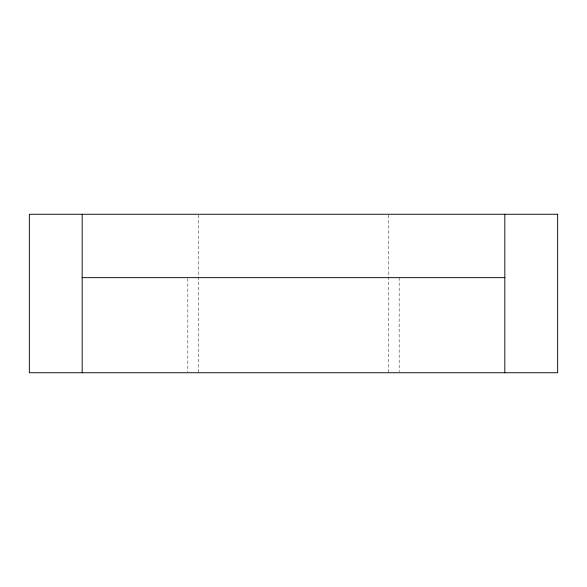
<?xml version="1.0" encoding="UTF-8"?>
<svg xmlns="http://www.w3.org/2000/svg" width="587" height="587" viewBox="0 0 587 587"><rect width="100%" height="100%" fill="white"/><g stroke="black" fill="none" stroke-linecap="round" stroke-linejoin="round"><path stroke-width="0.44" stroke-dasharray="2.94 2.2" d="M399.16 277.651L399.16 371.828M388.594 215.172L388.594 372.745M198.406 215.172L198.406 372.745M187.84 278.568L187.84 371.828"/><path stroke-width="0.88" d="M82.18 277.651L504.82 277.651M504.82 214.255L504.82 372.745M82.18 214.255L82.18 372.745M557.65 214.255L29.35 214.255L29.35 372.745L557.65 372.745L557.65 214.255"/></g></svg>
